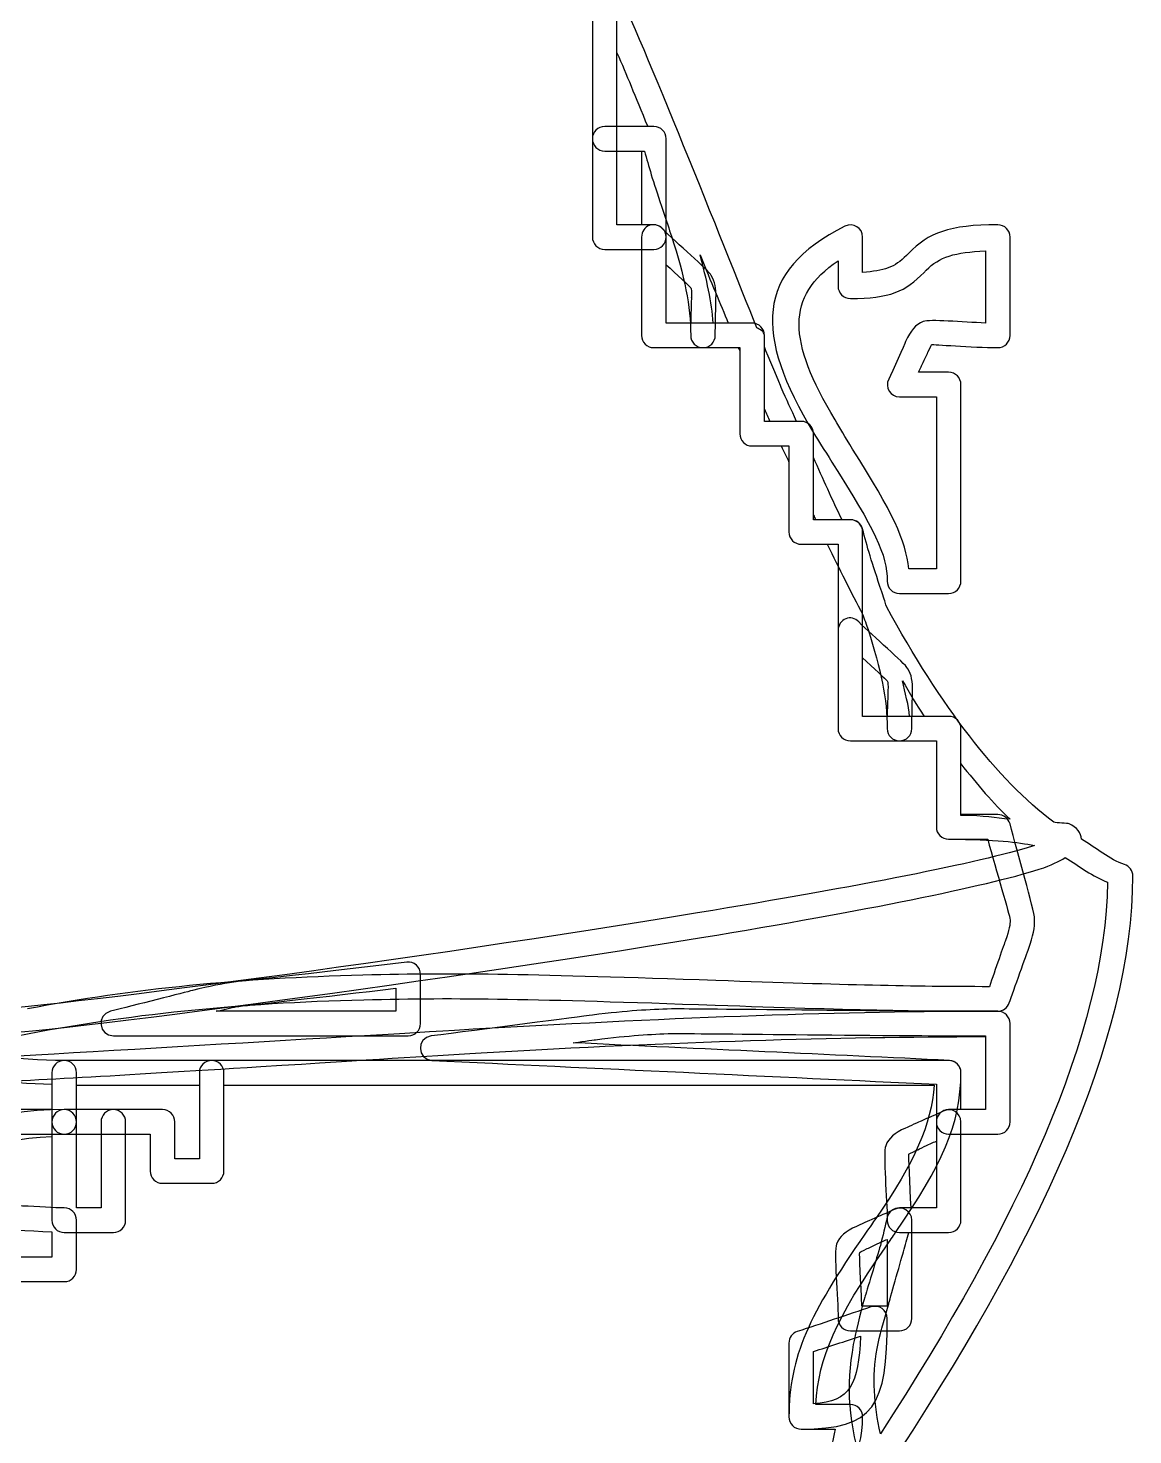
# Model space of a CAD drawing. Extents: x 25 to 279, y 7 to 272.
# Drawn here: x 267.24 to 279.14, y 144.53 to 159.68 of the extents above; entities that cross this region are included whole.
import ezdxf

# ---------------------------------------------------------------- set-up
doc = ezdxf.new("R2010")
doc.units = 0
doc.layers.get('0').update_dxf_attribs({"linetype": 'CONTINUOUS'})

msp = doc.modelspace()

# ---------------------------------------------------------------- linework, layer by layer
at = {"color": 7}
for points in [[(273.579167, 159.411458)], [(273.446875, 158.617708)], [(273.579167, 158.353125)], [(273.925771, 157.551173)], [(277.680208, 157.559375)], [(274.473458, 157.236848)], [(277.547917, 157.278388)], [(274.108333, 157.129427)], [(275.166667, 155.575)], [(275.695833, 154.434117)], [(276.042438, 153.31784)], [(276.225, 152.896094)], [(276.653625, 152.648179)], [(277.283333, 151.75521)], [(271.314333, 149.621875)], [(271.197917, 149.340888)], [(274.166542, 149.117579)], [(274.174479, 148.852996)], [(267.626042, 148.563542)], [(269.213542, 148.563542)], [(267.758333, 148.298958)], [(269.345833, 148.298958)], [(267.626042, 148.034375)], [(277.092833, 148.017971)], [(267.758333, 147.769792)], [(277.01875, 147.695444)], [(276.563667, 146.959637)], [(276.489583, 146.63711)], [(276.314958, 145.909506)], [(276.201187, 145.595181)]]:
    msp.add_lwpolyline(points, close=True, dxfattribs=at)
for points in [[(273.314583, 160.072917), (273.314583, 159.576823), (273.314583, 158.98151), (273.314583, 158.485417)], [(275.084646, 156.451565), (274.730104, 157.335008), (273.846396, 159.565446), (273.563292, 160.13086)], [(273.579167, 157.559375), (273.579167, 158.35974), (273.579167, 159.287369), (273.579167, 160.072917)], [(273.314583, 159.940625), (273.314583, 159.14026), (273.314583, 158.212631), (273.314583, 157.427083)], [(273.579167, 159.411458), (273.685, 159.168835), (273.769667, 158.955052), (273.909896, 158.617708)], [(273.579167, 158.617708), (273.579167, 158.873296), (273.579167, 159.139202), (273.579167, 159.411458)], [(273.446875, 158.617708), (273.372792, 158.617708), (273.314583, 158.558442), (273.314583, 158.485417)], [(273.976042, 158.617708), (273.809354, 158.617708), (273.613563, 158.617708), (273.446875, 158.617708)], [(273.909896, 158.617708), (273.801417, 158.617708), (273.690292, 158.617708), (273.579167, 158.617708)], [(274.108333, 158.485417), (274.108333, 158.558442), (274.050125, 158.617708), (273.976042, 158.617708)], [(273.314583, 158.485417), (273.314583, 158.412392), (273.372792, 158.353125), (273.446875, 158.353125)], [(273.314583, 158.485417), (273.314583, 158.154687), (273.314583, 157.757812), (273.314583, 157.427083)], [(274.108333, 157.427083), (274.108333, 157.757812), (274.108333, 158.154687), (274.108333, 158.485417)], [(273.446875, 158.353125), (273.581813, 158.353125), (273.735271, 158.353125), (273.8755, 158.353125)], [(273.579167, 158.353125), (273.669125, 158.353125), (273.753792, 158.353125), (273.84375, 158.353125)], [(273.579167, 157.559375), (273.579167, 157.818402), (273.579167, 158.094098), (273.579167, 158.353125)], [(273.84375, 158.353125), (273.84375, 158.094098), (273.84375, 157.818402), (273.84375, 157.559375)], [(273.8755, 158.353125), (273.920479, 158.18485), (273.965458, 158.038271), (274.058063, 157.757812)], [(274.058063, 157.757812), (274.121562, 157.571546), (274.137437, 157.521275), (274.166542, 157.435285)], [(273.976042, 157.559375), (273.851687, 157.559375), (273.711458, 157.559375), (273.579167, 157.559375)], [(273.84375, 157.559375), (273.753792, 157.559375), (273.669125, 157.559375), (273.579167, 157.559375)], [(273.925771, 157.551173), (273.880792, 157.532123), (273.84375, 157.486085), (273.84375, 157.427083)], [(274.066, 157.5181), (274.026312, 157.55964), (273.973396, 157.570223), (273.925771, 157.551173)], [(274.108333, 157.427083), (274.108333, 157.500108), (274.050125, 157.559375), (273.976042, 157.559375)], [(274.595167, 157.013804), (274.558125, 157.07651), (274.222104, 157.363054), (274.066, 157.5181)], [(276.0345, 157.542971), (275.058188, 157.054815), (275.058188, 156.381715), (275.695833, 155.318619)], [(276.225, 157.427083), (276.225, 157.525508), (276.121813, 157.586892), (276.0345, 157.542971)], [(277.680208, 157.559375), (277.156333, 157.559375), (276.931438, 157.471269), (276.722417, 157.253517)], [(277.8125, 157.427083), (277.8125, 157.500108), (277.754292, 157.559375), (277.680208, 157.559375)], [(273.314583, 157.427083), (273.314583, 157.354058), (273.372792, 157.294792), (273.446875, 157.294792)], [(273.314583, 157.427083), (273.314583, 157.354058), (273.372792, 157.294792), (273.446875, 157.294792)], [(273.84375, 157.427083), (273.84375, 157.096354), (273.84375, 156.699479), (273.84375, 156.36875)], [(273.976042, 157.294792), (274.050125, 157.294792), (274.108333, 157.354058), (274.108333, 157.427083)], [(274.108333, 156.501042), (274.108333, 156.803196), (274.108333, 157.137629), (274.108333, 157.427083)], [(274.166542, 157.435285), (274.306771, 156.998987), (274.372917, 156.687838), (274.372917, 156.36875)], [(276.225, 157.046877), (276.225, 157.1752), (276.225, 157.308285), (276.225, 157.427083)], [(277.8125, 156.36875), (277.8125, 156.699479), (277.8125, 157.096354), (277.8125, 157.427083)], [(273.446875, 157.294792), (273.571229, 157.294792), (273.711458, 157.294792), (273.84375, 157.294792)], [(273.446875, 157.294792), (273.613563, 157.294792), (273.809354, 157.294792), (273.976042, 157.294792)], [(273.84375, 157.294792), (273.84375, 156.992638), (273.84375, 156.658204), (273.84375, 156.36875)], [(274.473458, 157.236848), (274.592521, 156.937604), (274.695708, 156.706887), (274.777729, 156.501042)], [(274.613688, 156.501042), (274.603104, 156.725408), (274.54225, 156.975704), (274.473458, 157.236848)], [(276.695958, 157.228646), (276.571604, 157.100588), (276.452542, 157.061694), (276.225, 157.046877)], [(276.722417, 157.253517), (276.709188, 157.241875), (276.706542, 157.239758), (276.695958, 157.228646)], [(276.910271, 157.071483), (277.0505, 157.214094), (277.217188, 157.263571), (277.547917, 157.278388)], [(277.547917, 157.278388), (277.547917, 157.023594), (277.547917, 156.754513), (277.547917, 156.501042)], [(274.108333, 157.129427), (274.219458, 157.029415), (274.367625, 156.891567), (274.372917, 156.881512)], [(274.108333, 156.501042), (274.108333, 156.706094), (274.108333, 156.917231), (274.108333, 157.129427)], [(275.928667, 155.459377), (275.418021, 156.308425), (275.394208, 156.790496), (275.960417, 157.170702)], [(275.960417, 157.170702), (275.960417, 157.07704), (275.960417, 156.983113), (275.960417, 156.897917)], [(276.092708, 156.765625), (276.516042, 156.765625), (276.688021, 156.840502), (276.886458, 157.046877)], [(276.886458, 157.046877), (276.897042, 157.05799), (276.899687, 157.060635), (276.910271, 157.071483)], [(274.645438, 156.765625), (274.648083, 156.879396), (274.634854, 156.946865), (274.595167, 157.013804)], [(275.960417, 156.897917), (275.960417, 156.824892), (276.018625, 156.765625), (276.092708, 156.765625)], [(274.372917, 156.881512), (274.380854, 156.867754), (274.3835, 156.842619), (274.380854, 156.773827)], [(274.380854, 156.773827), (274.380854, 156.803196), (274.375563, 156.631746), (274.372917, 156.501042)], [(274.6375, 156.36875), (274.6375, 156.452358), (274.645438, 156.735198), (274.645438, 156.765625)], [(275.034375, 156.501042), (274.745979, 156.501042), (274.409958, 156.501042), (274.108333, 156.501042)], [(274.372917, 156.501042), (274.282958, 156.501042), (274.198292, 156.501042), (274.108333, 156.501042)], [(274.777729, 156.501042), (274.722167, 156.501042), (274.666604, 156.501042), (274.613688, 156.501042)], [(275.166667, 156.36875), (275.166667, 156.441775), (275.108458, 156.501042), (275.034375, 156.501042)], [(275.166667, 156.36875), (275.166667, 156.414523), (275.119042, 156.427752), (275.084646, 156.451565)], [(276.878521, 156.51771), (276.793854, 156.484108), (276.743583, 156.424577), (276.688021, 156.302604)], [(277.547917, 156.501042), (277.3045, 156.510831), (276.944667, 156.544169), (276.878521, 156.51771)], [(273.84375, 156.36875), (273.84375, 156.295725), (273.901958, 156.236458), (273.976042, 156.236458)], [(273.84375, 156.36875), (273.84375, 156.295725), (273.901958, 156.236458), (273.976042, 156.236458)], [(274.372917, 156.36875), (274.372917, 156.295725), (274.431125, 156.236458), (274.505208, 156.236458)], [(274.505208, 156.236458), (274.579292, 156.236458), (274.6375, 156.295725), (274.6375, 156.36875)], [(275.166667, 155.442708), (275.166667, 155.744863), (275.166667, 156.079296), (275.166667, 156.36875)], [(275.166667, 156.24466), (275.166667, 156.285142), (275.166667, 156.330121), (275.166667, 156.36875)], [(276.688021, 156.302604), (276.674792, 156.273765), (276.547792, 155.979812), (276.505458, 155.897527)], [(277.680208, 156.236458), (277.754292, 156.236458), (277.8125, 156.295725), (277.8125, 156.36875)], [(273.976042, 156.236458), (274.264437, 156.236458), (274.600458, 156.236458), (274.902083, 156.236458)], [(273.976042, 156.236458), (274.142729, 156.236458), (274.338521, 156.236458), (274.505208, 156.236458)], [(274.505208, 156.236458), (274.624271, 156.236458), (274.756563, 156.236458), (274.886208, 156.236458)], [(274.886208, 156.236458), (274.888854, 156.22905), (274.899438, 156.210265), (274.902083, 156.203385)], [(274.902083, 156.236458), (274.902083, 155.934304), (274.902083, 155.599871), (274.902083, 155.310417)], [(274.902083, 156.203385), (274.902083, 155.909698), (274.902083, 155.589552), (274.902083, 155.310417)], [(275.349229, 155.80651), (275.341292, 155.826883), (275.198417, 156.163698), (275.166667, 156.24466)], [(276.854708, 156.029819), (276.86, 156.043048), (276.915563, 156.160787), (276.928792, 156.186981)], [(276.928792, 156.186981), (276.957896, 156.250746), (276.968479, 156.268738), (276.968479, 156.269531)], [(276.968479, 156.269531), (276.981708, 156.274558), (277.402396, 156.236458), (277.680208, 156.236458)], [(276.82825, 155.971875), (276.836188, 155.99066), (276.844125, 156.010504), (276.854708, 156.029819)], [(276.505458, 155.897527), (276.463125, 155.809421), (276.523979, 155.707292), (276.621875, 155.707292)], [(277.151042, 155.971875), (277.0505, 155.971875), (276.939375, 155.971875), (276.82825, 155.971875)], [(277.283333, 155.839583), (277.283333, 155.912608), (277.225125, 155.971875), (277.151042, 155.971875)], [(277.283333, 153.722917), (277.283333, 154.384375), (277.283333, 155.178125), (277.283333, 155.839583)], [(275.513271, 155.442708), (275.457708, 155.572619), (275.404792, 155.671573), (275.349229, 155.80651)], [(276.621875, 155.707292), (276.746229, 155.707292), (276.886458, 155.707292), (277.01875, 155.707292)], [(277.01875, 155.707292), (277.01875, 155.11489), (277.01875, 154.44761), (277.01875, 153.855208)], [(275.166667, 155.575), (275.187833, 155.526846), (275.203708, 155.490333), (275.224875, 155.442708)], [(275.166667, 155.442708), (275.166667, 155.485835), (275.166667, 155.53055), (275.166667, 155.575)], [(275.563542, 155.442708), (275.439188, 155.442708), (275.298958, 155.442708), (275.166667, 155.442708)], [(275.224875, 155.442708), (275.203708, 155.442708), (275.185187, 155.442708), (275.166667, 155.442708)], [(275.563542, 155.442708), (275.547667, 155.442708), (275.529146, 155.442708), (275.513271, 155.442708)], [(275.695833, 155.310417), (275.695833, 155.383442), (275.637625, 155.442708), (275.563542, 155.442708)], [(275.695833, 155.310417), (275.695833, 155.383442), (275.637625, 155.442708), (275.563542, 155.442708)], [(276.116521, 155.145052), (276.031854, 155.282106), (275.981583, 155.369419), (275.928667, 155.459377)], [(274.902083, 155.310417), (274.902083, 155.237392), (274.960292, 155.178125), (275.034375, 155.178125)], [(274.902083, 155.310417), (274.902083, 155.237392), (274.960292, 155.178125), (275.034375, 155.178125)], [(275.695833, 155.318619), (275.751396, 155.226544), (275.806958, 155.1432), (275.894271, 155.004558)], [(275.695833, 154.384375), (275.695833, 154.686529), (275.695833, 155.020963), (275.695833, 155.310417)], [(275.695833, 155.054035), (275.695833, 155.140025), (275.695833, 155.230248), (275.695833, 155.310417)], [(275.034375, 155.178125), (275.158729, 155.178125), (275.298958, 155.178125), (275.43125, 155.178125)], [(275.034375, 155.178125), (275.132271, 155.178125), (275.24075, 155.178125), (275.349229, 155.178125)], [(275.349229, 155.178125), (275.375687, 155.116477), (275.404792, 155.064883), (275.43125, 155.004558)], [(275.43125, 155.178125), (275.43125, 154.875971), (275.43125, 154.541538), (275.43125, 154.252083)], [(276.722417, 153.855208), (276.688021, 154.162919), (276.553083, 154.455813), (276.116521, 155.145052)], [(275.43125, 155.004558), (275.43125, 154.750029), (275.43125, 154.487298), (275.43125, 154.252083)], [(276.00275, 154.384375), (275.899563, 154.595248), (275.799021, 154.825435), (275.695833, 155.054035)], [(275.894271, 155.004558), (276.354646, 154.27616), (276.489583, 154.010519), (276.489583, 153.722917)], [(275.695833, 154.434117), (275.703771, 154.417712), (275.711708, 154.400515), (275.719646, 154.384375)], [(275.695833, 154.384375), (275.695833, 154.400515), (275.695833, 154.417712), (275.695833, 154.434117)], [(276.092708, 154.384375), (275.968354, 154.384375), (275.828125, 154.384375), (275.695833, 154.384375)], [(275.719646, 154.384375), (275.711708, 154.384375), (275.703771, 154.384375), (275.695833, 154.384375)], [(276.092708, 154.384375), (276.063604, 154.384375), (276.031854, 154.384375), (276.00275, 154.384375)], [(276.225, 154.252083), (276.225, 154.325108), (276.166792, 154.384375), (276.092708, 154.384375)], [(276.225, 154.285156), (276.209125, 154.344158), (276.153563, 154.384375), (276.092708, 154.384375)], [(275.43125, 154.252083), (275.43125, 154.179058), (275.489458, 154.119792), (275.563542, 154.119792)], [(275.43125, 154.252083), (275.43125, 154.179058), (275.489458, 154.119792), (275.563542, 154.119792)], [(276.431375, 153.607294), (276.322896, 153.928233), (276.272625, 154.09201), (276.225, 154.285156)], [(276.225, 152.267708), (276.225, 152.902444), (276.225, 153.6319), (276.225, 154.252083)], [(275.563542, 154.119792), (275.687896, 154.119792), (275.828125, 154.119792), (275.960417, 154.119792)], [(275.563542, 154.119792), (275.650854, 154.119792), (275.74875, 154.119792), (275.844, 154.119792)], [(275.844, 154.119792), (275.973646, 153.858913), (276.098, 153.601208), (276.225, 153.367317)], [(275.960417, 154.119792), (275.960417, 153.485056), (275.960417, 152.7556), (275.960417, 152.135417)], [(277.01875, 153.855208), (276.918208, 153.855208), (276.820312, 153.855208), (276.722417, 153.855208)], [(276.489583, 153.722917), (276.489583, 153.649892), (276.547792, 153.590625), (276.621875, 153.590625)], [(277.151042, 153.590625), (277.225125, 153.590625), (277.283333, 153.649892), (277.283333, 153.722917)], [(276.481646, 153.450131), (276.465771, 153.49564), (276.463125, 153.516277), (276.431375, 153.607294)], [(276.621875, 153.590625), (276.788563, 153.590625), (276.984354, 153.590625), (277.151042, 153.590625)], [(278.283458, 151.126825), (277.669625, 151.591962), (277.074313, 152.366398), (276.481646, 153.450131)], [(276.042438, 153.31784), (275.997458, 153.29879), (275.960417, 153.252752), (275.960417, 153.19375)], [(276.182667, 153.284767), (276.142979, 153.326306), (276.090062, 153.33689), (276.042438, 153.31784)], [(276.711833, 152.780471), (276.674792, 152.843177), (276.338771, 153.129721), (276.182667, 153.284767)], [(276.225, 153.367317), (276.240875, 153.319427), (276.267333, 153.246402), (276.283208, 153.201952)], [(275.960417, 153.19375), (275.960417, 152.863021), (275.960417, 152.466146), (275.960417, 152.135417)], [(276.283208, 153.201952), (276.423437, 152.765654), (276.489583, 152.454504), (276.489583, 152.135417)], [(276.225, 152.896094), (276.336125, 152.796081), (276.484292, 152.658233), (276.489583, 152.648179)], [(276.225, 152.267708), (276.225, 152.47276), (276.225, 152.683898), (276.225, 152.896094)], [(276.489583, 152.648179), (276.497521, 152.634421), (276.500167, 152.609285), (276.497521, 152.540494)], [(276.653625, 152.648179), (276.730354, 152.526471), (276.809729, 152.379627), (276.886458, 152.267708)], [(276.730354, 152.267708), (276.725063, 152.38386), (276.677437, 152.527), (276.653625, 152.648179)], [(276.762104, 152.532292), (276.76475, 152.646062), (276.751521, 152.713531), (276.711833, 152.780471)], [(276.497521, 152.540494), (276.497521, 152.569862), (276.492229, 152.398413), (276.489583, 152.267708)], [(276.754167, 152.135417), (276.754167, 152.219025), (276.762104, 152.501865), (276.762104, 152.532292)], [(277.151042, 152.267708), (276.862646, 152.267708), (276.526625, 152.267708), (276.225, 152.267708)], [(276.489583, 152.267708), (276.399625, 152.267708), (276.314958, 152.267708), (276.225, 152.267708)], [(276.886458, 152.267708), (276.833542, 152.267708), (276.780625, 152.267708), (276.730354, 152.267708)], [(277.283333, 152.135417), (277.283333, 152.208442), (277.225125, 152.267708), (277.151042, 152.267708)], [(275.960417, 152.135417), (275.960417, 152.062392), (276.018625, 152.003125), (276.092708, 152.003125)], [(275.960417, 152.135417), (275.960417, 152.062392), (276.018625, 152.003125), (276.092708, 152.003125)], [(276.489583, 152.135417), (276.489583, 152.062392), (276.547792, 152.003125), (276.621875, 152.003125)], [(276.621875, 152.003125), (276.695958, 152.003125), (276.754167, 152.062392), (276.754167, 152.135417)], [(277.283333, 151.209375), (277.283333, 151.511529), (277.283333, 151.845963), (277.283333, 152.135417)], [(276.092708, 152.003125), (276.381104, 152.003125), (276.717125, 152.003125), (277.01875, 152.003125)], [(276.092708, 152.003125), (276.259396, 152.003125), (276.455187, 152.003125), (276.621875, 152.003125)], [(276.621875, 152.003125), (276.746229, 152.003125), (276.886458, 152.003125), (277.01875, 152.003125)], [(277.01875, 152.003125), (277.01875, 151.700971), (277.01875, 151.366537), (277.01875, 151.077083)], [(277.01875, 152.003125), (277.01875, 151.700971), (277.01875, 151.366537), (277.01875, 151.077083)], [(277.283333, 151.75521), (277.457958, 151.539046), (277.632583, 151.326056), (277.8125, 151.159898)], [(277.283333, 151.201173), (277.283333, 151.381354), (277.283333, 151.566033), (277.283333, 151.75521)], [(277.680208, 151.209375), (277.555854, 151.209375), (277.415625, 151.209375), (277.283333, 151.209375)], [(277.8125, 151.159898), (277.640521, 151.173656), (277.550563, 151.198527), (277.283333, 151.201173)], [(277.8125, 151.110156), (277.796625, 151.169158), (277.741062, 151.209375), (277.680208, 151.209375)], [(277.01875, 151.077083), (277.01875, 151.004058), (277.076958, 150.944792), (277.151042, 150.944792)], [(277.01875, 151.077083), (277.01875, 151.004058), (277.076958, 150.944792), (277.151042, 150.944792)], [(278.077083, 150.084896), (278.074437, 150.185438), (277.886583, 150.80959), (277.8125, 151.110156)], [(278.450146, 151.110156), (278.428979, 151.119152), (278.312563, 151.118887), (278.283458, 151.126825)], [(278.582438, 150.944792), (278.577146, 151.008821), (278.532167, 151.074702), (278.450146, 151.110156)], [(278.053271, 150.870444), (277.476479, 150.68841), (276.201188, 150.440231), (274.447, 150.151042)], [(277.151042, 150.944792), (277.283333, 150.944792), (277.4315, 150.944792), (277.571729, 150.944792)], [(277.151042, 150.944792), (277.674917, 150.944792), (277.889229, 150.910131), (278.077083, 150.878646)], [(277.571729, 150.944792), (277.661687, 150.606654), (277.809854, 150.130404), (277.8125, 150.076694)], [(278.077083, 150.878646), (278.0665, 150.874677), (278.063854, 150.874413), (278.053271, 150.870444)], [(279.045458, 150.672006), (278.886708, 150.724923), (278.735896, 150.854304), (278.582438, 150.944792)], [(278.127354, 150.622265), (278.262292, 150.664862), (278.336375, 150.706931), (278.407813, 150.746354)], [(278.407813, 150.746354), (278.558625, 150.654808), (278.706792, 150.541302), (278.862896, 150.481771)], [(274.489333, 149.886458), (276.25675, 150.177765), (277.534688, 150.435204), (278.127354, 150.622265)], [(276.465771, 144.123569), (278.116771, 146.600598), (279.135417, 148.788967), (279.135417, 150.547917)], [(279.135417, 150.547917), (279.135417, 150.604802), (279.098375, 150.654015), (279.045458, 150.672006)], [(278.862896, 150.481771), (278.839083, 148.867019), (277.910396, 146.836077), (276.4155, 144.545315)], [(274.447, 150.151042), (271.473083, 149.660769), (267.411729, 149.118637), (266.66825, 149.10091)], [(277.8125, 150.076694), (277.815146, 150.025629), (277.804563, 149.973242), (277.762229, 149.853385)], [(278.010938, 149.762369), (278.063854, 149.911594), (278.079729, 149.991762), (278.077083, 150.084896)], [(266.567708, 148.828125), (267.229167, 148.828125), (271.446625, 149.385337), (274.489333, 149.886458)], [(277.762229, 149.853385), (277.751646, 149.822429), (277.648458, 149.527948), (277.59025, 149.357292)], [(271.314333, 149.621875), (270.539104, 149.525037), (269.520458, 149.416823), (269.454313, 149.407033)], [(271.4625, 149.489583), (271.4625, 149.569223), (271.393708, 149.631665), (271.314333, 149.621875)], [(277.804563, 149.183725), (277.846896, 149.307815), (277.997708, 149.724269), (278.010938, 149.762369)], [(270.843375, 149.481381), (269.536333, 149.448308), (268.372167, 149.336125), (267.229167, 149.117579)], [(274.645437, 149.423438), (272.684875, 149.4917), (271.888479, 149.507575), (270.843375, 149.481381)], [(271.4625, 148.960417), (271.4625, 149.125781), (271.4625, 149.324219), (271.4625, 149.489583)], [(269.007167, 149.316017), (268.930438, 149.296702), (268.366875, 149.154092), (268.123458, 149.092708)], [(269.454313, 149.407033), (269.319375, 149.387454), (269.202958, 149.364435), (269.007167, 149.316017)], [(269.486063, 149.14245), (269.541625, 149.150652), (270.451792, 149.249871), (271.197917, 149.340888)], [(271.197917, 149.340888), (271.197917, 149.257015), (271.197917, 149.176052), (271.197917, 149.092708)], [(277.59025, 149.357292), (276.754167, 149.35835), (276.053021, 149.37449), (274.645437, 149.423438)], [(267.120687, 148.828125), (268.298083, 149.06334), (269.501937, 149.182667), (270.851313, 149.216798)], [(270.851313, 149.216798), (271.888479, 149.242992), (272.682229, 149.226852), (274.6375, 149.158854)], [(277.680208, 149.092708), (277.738417, 149.092708), (277.786042, 149.12975), (277.804563, 149.183725)], [(268.123458, 149.092708), (267.97, 149.054873), (267.999104, 148.828125), (268.155208, 148.828125)], [(269.263813, 149.092708), (269.33525, 149.108054), (269.419917, 149.132396), (269.486063, 149.14245)], [(271.197917, 149.092708), (270.584083, 149.092708), (269.922625, 149.092708), (269.263813, 149.092708)], [(273.314583, 149.051433), (273.184937, 149.035294), (272.084271, 148.89136), (271.578917, 148.828125)], [(277.680208, 149.092708), (275.994813, 149.092708), (274.290896, 149.027356), (272.100146, 148.902473)], [(274.166542, 149.117579), (273.917833, 149.111229), (273.700875, 149.098794), (273.314583, 149.051433)], [(277.680208, 149.092708), (276.243521, 149.092708), (274.314708, 149.121283), (274.166542, 149.117579)], [(274.6375, 149.158854), (276.092708, 149.108054), (276.804438, 149.092708), (277.680208, 149.092708)], [(277.8125, 148.960417), (277.8125, 149.033442), (277.754292, 149.092708), (277.680208, 149.092708)], [(277.8125, 148.960417), (277.8125, 149.033442), (277.754292, 149.092708), (277.680208, 149.092708)], [(272.100146, 148.902473), (271.446625, 148.865431), (267.263563, 148.61196), (266.295187, 148.563542)], [(271.330208, 148.828125), (271.404292, 148.828125), (271.4625, 148.887392), (271.4625, 148.960417)], [(277.8125, 147.902083), (277.8125, 148.232812), (277.8125, 148.629687), (277.8125, 148.960417)], [(277.8125, 147.902083), (277.8125, 148.232812), (277.8125, 148.629687), (277.8125, 148.960417)], [(268.155208, 148.828125), (269.147396, 148.828125), (270.338021, 148.828125), (271.330208, 148.828125)], [(271.578917, 148.828125), (271.417521, 148.808017), (271.425458, 148.571215), (271.586854, 148.563542)], [(272.116021, 148.646356), (274.251208, 148.7678), (275.9075, 148.817013), (277.547917, 148.819923)], [(273.108208, 148.753777), (273.158479, 148.760127), (273.330458, 148.784469), (273.346333, 148.78685)], [(277.158979, 148.563542), (275.894271, 148.623867), (274.473458, 148.68869), (273.108208, 148.753777)], [(273.346333, 148.78685), (273.724688, 148.833152), (273.933708, 148.84691), (274.174479, 148.852996)], [(274.174479, 148.852996), (274.312063, 148.856435), (276.12975, 148.830242), (277.547917, 148.828125)], [(277.547917, 148.828125), (277.547917, 148.569098), (277.547917, 148.293402), (277.547917, 148.034375)], [(277.547917, 148.819923), (277.547917, 148.563013), (277.547917, 148.290492), (277.547917, 148.034375)], [(267.626042, 148.563542), (267.141854, 148.563542), (266.451292, 148.649796), (266.419542, 148.646356)], [(267.626042, 148.563542), (267.551958, 148.563542), (267.49375, 148.504275), (267.49375, 148.43125)], [(269.213542, 148.563542), (268.716125, 148.563542), (268.123458, 148.563542), (267.626042, 148.563542)], [(267.758333, 148.43125), (267.758333, 148.504275), (267.700125, 148.563542), (267.626042, 148.563542)], [(269.213542, 148.563542), (269.139458, 148.563542), (269.08125, 148.504275), (269.08125, 148.43125)], [(277.151042, 148.563542), (274.66925, 148.563542), (271.695333, 148.563542), (269.213542, 148.563542)], [(269.345833, 148.43125), (269.345833, 148.504275), (269.287625, 148.563542), (269.213542, 148.563542)], [(269.742708, 148.497396), (271.007417, 148.576242), (271.465146, 148.60905), (272.116021, 148.646356)], [(271.586854, 148.563542), (273.282833, 148.482579), (275.306896, 148.388652), (277.01875, 148.30716)], [(277.283333, 148.43125), (277.283333, 148.504275), (277.225125, 148.563542), (277.151042, 148.563542)], [(277.283333, 148.43125), (277.283333, 148.501894), (277.230417, 148.560102), (277.158979, 148.563542)], [(266.393083, 148.30716), (267.332354, 148.354521), (268.136687, 148.397119), (269.742708, 148.497396)], [(267.49375, 148.43125), (267.49375, 148.265885), (267.49375, 148.067448), (267.49375, 147.902083)], [(267.758333, 147.902083), (267.758333, 148.067448), (267.758333, 148.265885), (267.758333, 148.43125)], [(269.08125, 148.43125), (269.08125, 148.141796), (269.08125, 147.807363), (269.08125, 147.505208)], [(269.345833, 147.372917), (269.345833, 147.703646), (269.345833, 148.100521), (269.345833, 148.43125)], [(276.579542, 146.711458), (277.076958, 147.433506), (277.283333, 147.874567), (277.283333, 148.43125)], [(277.283333, 148.034375), (277.283333, 148.167725), (277.283333, 148.30716), (277.283333, 148.43125)], [(266.451292, 148.381773), (266.446, 148.380979), (267.0175, 148.321712), (267.49375, 148.30716)], [(267.49375, 148.30716), (267.49375, 148.215879), (267.49375, 148.125921), (267.49375, 148.034375)], [(267.758333, 148.298958), (268.184313, 148.298958), (268.655271, 148.298958), (269.08125, 148.298958)], [(267.758333, 148.034375), (267.758333, 148.123275), (267.758333, 148.210058), (267.758333, 148.298958)], [(269.08125, 148.298958), (269.08125, 148.039931), (269.08125, 147.764235), (269.08125, 147.505208)], [(269.345833, 148.298958), (271.750896, 148.298958), (274.584583, 148.298958), (276.994938, 148.298958)], [(269.345833, 147.372917), (269.345833, 147.662371), (269.345833, 147.996804), (269.345833, 148.298958)], [(276.994938, 148.298958), (276.963188, 147.868746), (276.791208, 147.477956), (276.365229, 146.860419)], [(277.01875, 148.30716), (277.01875, 148.171429), (277.01875, 148.028819), (277.01875, 147.902083)], [(267.626042, 148.034375), (266.022667, 148.034375), (265.242146, 147.1295), (264.451042, 145.041408)], [(267.49375, 148.034375), (267.094229, 148.034375), (266.660313, 148.034375), (266.252854, 148.034375)], [(267.626042, 148.034375), (267.551958, 148.034375), (267.49375, 147.975108), (267.49375, 147.902083)], [(267.758333, 147.902083), (267.758333, 147.975108), (267.700125, 148.034375), (267.626042, 148.034375)], [(268.155208, 148.034375), (267.988521, 148.034375), (267.792729, 148.034375), (267.626042, 148.034375)], [(268.684375, 148.034375), (268.451542, 148.034375), (268.041438, 148.034375), (267.758333, 148.034375)], [(268.155208, 148.034375), (268.081125, 148.034375), (268.022917, 147.975108), (268.022917, 147.902083)], [(268.684375, 148.034375), (268.517688, 148.034375), (268.321896, 148.034375), (268.155208, 148.034375)], [(268.2875, 147.902083), (268.2875, 147.975108), (268.229292, 148.034375), (268.155208, 148.034375)], [(268.816667, 147.902083), (268.816667, 147.975108), (268.758458, 148.034375), (268.684375, 148.034375)], [(268.816667, 147.902083), (268.816667, 147.975108), (268.758458, 148.034375), (268.684375, 148.034375)], [(277.092833, 148.017971), (277.010812, 147.976696), (276.934083, 147.946798), (276.854708, 147.910285)], [(277.151042, 148.034375), (277.076958, 148.034375), (277.01875, 147.975108), (277.01875, 147.902083)], [(277.283333, 147.902083), (277.283333, 148.000508), (277.180146, 148.061892), (277.092833, 148.017971)], [(277.547917, 148.034375), (277.415625, 148.034375), (277.275396, 148.034375), (277.151042, 148.034375)], [(277.547917, 148.034375), (277.457958, 148.034375), (277.373292, 148.034375), (277.283333, 148.034375)], [(267.49375, 147.902083), (267.49375, 147.829058), (267.551958, 147.769792), (267.626042, 147.769792)], [(267.49375, 147.902083), (267.49375, 147.571354), (267.49375, 147.174479), (267.49375, 146.84375)], [(267.626042, 147.769792), (267.700125, 147.769792), (267.758333, 147.829058), (267.758333, 147.902083)], [(267.758333, 146.976042), (267.758333, 147.278196), (267.758333, 147.612629), (267.758333, 147.902083)], [(268.022917, 147.902083), (268.022917, 147.612629), (268.022917, 147.278196), (268.022917, 146.976042)], [(268.2875, 146.84375), (268.2875, 147.174479), (268.2875, 147.571354), (268.2875, 147.902083)], [(268.816667, 147.505208), (268.816667, 147.638558), (268.816667, 147.777994), (268.816667, 147.902083)], [(268.816667, 147.505208), (268.816667, 147.638558), (268.816667, 147.777994), (268.816667, 147.902083)], [(276.688021, 147.835938), (276.566312, 147.779317), (276.505458, 147.730633), (276.473708, 147.645702)], [(276.854708, 147.910285), (276.841479, 147.905258), (276.717125, 147.849167), (276.688021, 147.835938)], [(277.01875, 147.902083), (277.01875, 147.612629), (277.01875, 147.278196), (277.01875, 146.976042)], [(277.01875, 147.902083), (277.01875, 147.829058), (277.076958, 147.769792), (277.151042, 147.769792)], [(277.283333, 146.84375), (277.283333, 147.174479), (277.283333, 147.571354), (277.283333, 147.902083)], [(277.680208, 147.769792), (277.754292, 147.769792), (277.8125, 147.829058), (277.8125, 147.902083)], [(277.680208, 147.769792), (277.754292, 147.769792), (277.8125, 147.829058), (277.8125, 147.902083)], [(264.69975, 144.94219), (265.43, 146.868885), (266.133792, 147.689623), (267.49375, 147.744921)], [(266.038542, 147.769792), (266.535958, 147.769792), (267.128625, 147.769792), (267.626042, 147.769792)], [(267.49375, 147.744921), (267.49375, 147.449117), (267.49375, 147.125267), (267.49375, 146.84375)], [(267.626042, 147.769792), (267.858875, 147.769792), (268.268979, 147.769792), (268.552083, 147.769792)], [(267.758333, 147.769792), (267.848292, 147.769792), (267.932958, 147.769792), (268.022917, 147.769792)], [(267.758333, 146.976042), (267.758333, 147.235069), (267.758333, 147.510765), (267.758333, 147.769792)], [(268.022917, 147.769792), (268.022917, 147.510765), (268.022917, 147.235069), (268.022917, 146.976042)], [(268.2875, 146.84375), (268.2875, 147.133204), (268.2875, 147.467638), (268.2875, 147.769792)], [(268.2875, 147.769792), (268.377458, 147.769792), (268.462125, 147.769792), (268.552083, 147.769792)], [(268.552083, 147.769792), (268.552083, 147.636442), (268.552083, 147.497006), (268.552083, 147.372917)], [(268.552083, 147.769792), (268.552083, 147.636442), (268.552083, 147.497006), (268.552083, 147.372917)], [(276.804438, 147.596225), (276.830896, 147.608131), (276.947313, 147.664752), (276.960542, 147.670573)], [(276.960542, 147.670573), (276.979062, 147.679304), (277.000229, 147.686712), (277.01875, 147.695444)], [(277.01875, 147.695444), (277.01875, 147.456525), (277.01875, 147.210727), (277.01875, 146.976042)], [(277.151042, 147.769792), (277.317729, 147.769792), (277.513521, 147.769792), (277.680208, 147.769792)], [(277.283333, 146.84375), (277.283333, 147.133204), (277.283333, 147.467637), (277.283333, 147.769792)], [(277.283333, 147.769792), (277.415625, 147.769792), (277.555854, 147.769792), (277.680208, 147.769792)], [(269.08125, 147.505208), (268.991292, 147.505208), (268.906625, 147.505208), (268.816667, 147.505208)], [(269.08125, 147.505208), (268.991292, 147.505208), (268.906625, 147.505208), (268.816667, 147.505208)], [(276.473708, 147.645702), (276.441958, 147.56474), (276.489583, 147.055417), (276.489583, 146.84375)], [(276.746229, 146.976042), (276.735646, 147.229248), (276.717125, 147.544367), (276.722417, 147.55495)], [(276.722417, 147.55495), (276.722417, 147.556802), (276.740938, 147.566592), (276.804438, 147.596225)], [(268.552083, 147.372917), (268.552083, 147.299892), (268.610292, 147.240625), (268.684375, 147.240625)], [(268.552083, 147.372917), (268.552083, 147.299892), (268.610292, 147.240625), (268.684375, 147.240625)], [(269.213542, 147.240625), (269.287625, 147.240625), (269.345833, 147.299892), (269.345833, 147.372917)], [(269.213542, 147.240625), (269.287625, 147.240625), (269.345833, 147.299892), (269.345833, 147.372917)], [(268.684375, 147.240625), (268.851063, 147.240625), (269.046854, 147.240625), (269.213542, 147.240625)], [(268.684375, 147.240625), (268.851063, 147.240625), (269.046854, 147.240625), (269.213542, 147.240625)], [(267.626042, 146.976042), (267.414375, 146.976042), (266.903729, 147.02446), (266.824354, 146.99271)], [(267.758333, 146.84375), (267.758333, 146.916775), (267.700125, 146.976042), (267.626042, 146.976042)], [(268.022917, 146.976042), (267.932958, 146.976042), (267.848292, 146.976042), (267.758333, 146.976042)], [(268.022917, 146.976042), (267.932958, 146.976042), (267.848292, 146.976042), (267.758333, 146.976042)], [(276.563667, 146.959637), (276.481646, 146.918363), (276.404917, 146.888465), (276.325542, 146.851952)], [(276.621875, 146.976042), (276.561021, 146.976042), (276.505458, 146.935825), (276.489583, 146.876823)], [(276.754167, 146.84375), (276.754167, 146.942175), (276.650979, 147.003558), (276.563667, 146.959637)], [(277.01875, 146.976042), (276.886458, 146.976042), (276.746229, 146.976042), (276.621875, 146.976042)], [(277.01875, 146.976042), (276.926146, 146.976042), (276.836187, 146.976042), (276.746229, 146.976042)], [(266.914312, 146.744531), (266.924896, 146.748765), (267.23975, 146.728656), (267.49375, 146.71966)], [(267.49375, 146.84375), (267.49375, 146.770725), (267.551958, 146.711458), (267.626042, 146.711458)], [(267.49375, 146.84375), (267.49375, 146.770725), (267.551958, 146.711458), (267.626042, 146.711458)], [(267.758333, 146.314583), (267.758333, 146.479948), (267.758333, 146.678385), (267.758333, 146.84375)], [(268.155208, 146.711458), (268.229292, 146.711458), (268.2875, 146.770725), (268.2875, 146.84375)], [(268.155208, 146.711458), (268.229292, 146.711458), (268.2875, 146.770725), (268.2875, 146.84375)], [(276.158854, 146.777604), (276.037146, 146.720983), (275.976292, 146.6723), (275.944542, 146.587369)], [(276.325542, 146.851952), (276.312312, 146.846925), (276.187958, 146.790833), (276.158854, 146.777604)], [(276.365229, 146.860419), (276.336125, 146.816498), (276.309667, 146.779985), (276.248812, 146.695054)], [(276.489583, 146.876823), (276.465771, 146.778133), (276.444604, 146.676004), (276.4155, 146.570965)], [(276.489583, 146.84375), (276.489583, 146.770725), (276.547792, 146.711458), (276.621875, 146.711458)], [(276.754167, 145.785417), (276.754167, 146.116146), (276.754167, 146.513021), (276.754167, 146.84375)], [(277.151042, 146.711458), (277.225125, 146.711458), (277.283333, 146.770725), (277.283333, 146.84375)], [(277.151042, 146.711458), (277.225125, 146.711458), (277.283333, 146.770725), (277.283333, 146.84375)], [(267.49375, 146.71966), (267.49375, 146.628379), (267.49375, 146.538421), (267.49375, 146.446875)], [(267.626042, 146.711458), (267.792729, 146.711458), (267.988521, 146.711458), (268.155208, 146.711458)], [(267.626042, 146.711458), (267.792729, 146.711458), (267.988521, 146.711458), (268.155208, 146.711458)], [(276.248812, 146.695054), (275.650854, 145.829337), (275.43125, 145.375842), (275.43125, 144.727083)], [(275.944542, 146.587369), (275.912792, 146.506406), (275.960417, 145.997083), (275.960417, 145.785417)], [(276.275271, 146.537892), (276.301729, 146.549798), (276.418146, 146.606419), (276.431375, 146.61224)], [(276.431375, 146.61224), (276.449896, 146.620971), (276.471063, 146.628379), (276.489583, 146.63711)], [(276.465771, 146.546094), (276.523979, 146.631025), (276.550437, 146.667273), (276.579542, 146.711458)], [(276.489583, 146.63711), (276.489583, 146.398192), (276.489583, 146.152394), (276.489583, 145.917708)], [(276.621875, 146.711458), (276.788562, 146.711458), (276.984354, 146.711458), (277.151042, 146.711458)], [(276.664208, 146.504819), (276.682729, 146.57705), (276.703896, 146.642667), (276.722417, 146.711458)], [(276.722417, 146.711458), (276.862646, 146.711458), (277.016104, 146.711458), (277.151042, 146.711458)], [(267.49375, 146.446875), (267.258271, 146.446875), (267.012208, 146.446875), (266.774083, 146.446875)], [(275.719646, 144.859375), (275.751396, 145.369756), (275.93925, 145.789385), (276.465771, 146.546094)], [(276.217062, 145.917708), (276.206479, 146.170915), (276.187958, 146.486033), (276.19325, 146.496617)], [(276.19325, 146.496617), (276.19325, 146.498469), (276.211771, 146.508258), (276.275271, 146.537892)], [(276.4155, 146.570965), (276.378458, 146.445552), (276.262042, 146.05635), (276.248812, 146.016927)], [(276.505458, 145.942579), (276.516042, 145.98015), (276.627167, 146.377025), (276.664208, 146.504819)], [(267.626042, 146.182292), (267.700125, 146.182292), (267.758333, 146.241558), (267.758333, 146.314583)], [(266.567708, 146.182292), (266.898438, 146.182292), (267.295313, 146.182292), (267.626042, 146.182292)], [(276.248812, 146.016927), (276.190604, 145.811081), (276.153563, 145.656035), (276.124458, 145.504429)], [(276.314958, 145.909506), (276.068896, 145.826692), (275.769917, 145.727473), (275.521208, 145.644923)], [(276.489583, 145.917708), (276.396979, 145.917708), (276.307021, 145.917708), (276.217062, 145.917708)], [(276.489583, 145.785417), (276.489583, 145.87564), (276.402271, 145.938081), (276.314958, 145.909506)], [(276.381104, 145.46289), (276.407563, 145.604177), (276.449896, 145.744406), (276.505458, 145.942579)], [(275.563542, 144.594792), (276.352, 144.594792), (276.489583, 144.835827), (276.489583, 145.785417)], [(275.960417, 145.785417), (275.960417, 145.712392), (276.018625, 145.653125), (276.092708, 145.653125)], [(276.621875, 145.653125), (276.695958, 145.653125), (276.754167, 145.712392), (276.754167, 145.785417)], [(275.521208, 145.644923), (275.468292, 145.626931), (275.43125, 145.577719), (275.43125, 145.520833)], [(276.201187, 145.595181), (276.182667, 145.082419), (276.092708, 144.886892), (275.695833, 144.867577)], [(275.695833, 145.429817), (275.859875, 145.484585), (276.031854, 145.538825), (276.201187, 145.595181)], [(276.092708, 145.653125), (276.259396, 145.653125), (276.455187, 145.653125), (276.621875, 145.653125)], [(275.43125, 145.520833), (275.43125, 145.272654), (275.43125, 144.975262), (275.43125, 144.727083)], [(275.695833, 144.867577), (275.695833, 145.053579), (275.695833, 145.24699), (275.695833, 145.429817)], [(276.124458, 145.504429), (276.042438, 145.054637), (276.068896, 144.651942), (276.232937, 144.156642)], [(276.4155, 144.545315), (276.346708, 144.859904), (276.325542, 145.155708), (276.381104, 145.46289)], [(276.092708, 144.859375), (275.976292, 144.859375), (275.846646, 144.859375), (275.719646, 144.859375)], [(276.225, 144.727083), (276.225, 144.800108), (276.166792, 144.859375), (276.092708, 144.859375)], [(275.43125, 144.727083), (275.43125, 144.654058), (275.489458, 144.594792), (275.563542, 144.594792)], [(275.43125, 144.727083), (275.43125, 144.654058), (275.489458, 144.594792), (275.563542, 144.594792)], [(275.629687, 143.54466), (276.031854, 143.969581), (276.225, 144.314863), (276.225, 144.727083)], [(275.928667, 144.594792), (275.888979, 144.318567), (275.74875, 144.054777), (275.439188, 143.726694)], [(275.563542, 144.594792), (275.677313, 144.594792), (275.804313, 144.594792), (275.928667, 144.594792)]]:
    msp.add_open_spline(points, degree=3, dxfattribs=at)

doc.saveas('drawing.dxf')
